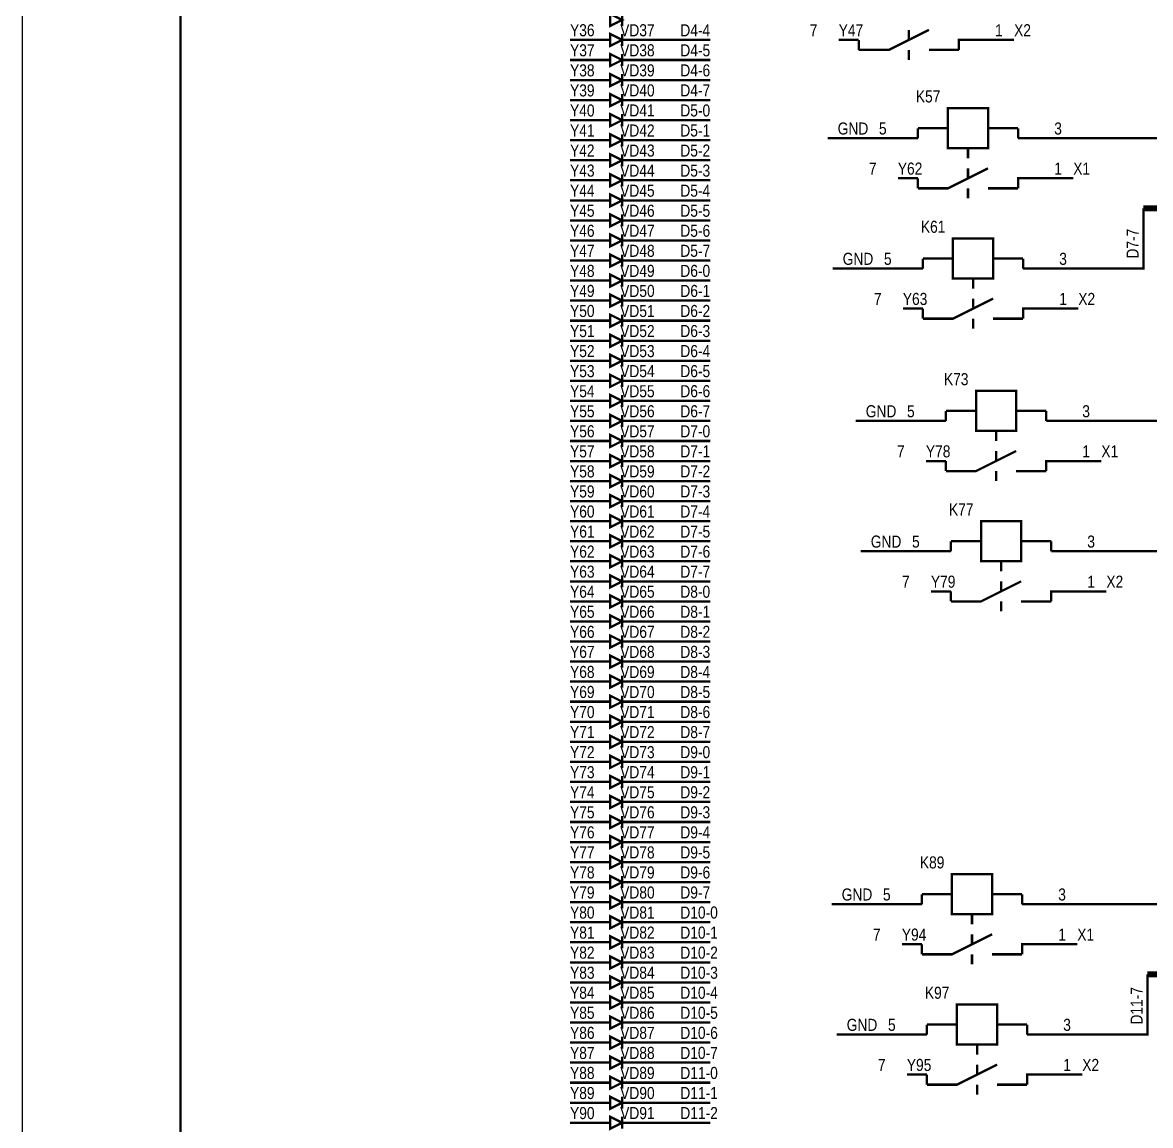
# Model space of a CAD drawing. Header units: millimetres. Extents: x 7140 to 8879, y -16257 to -5062.
# Drawn here: x 7139.6 to 7282.5, y -15268.3 to -15128.6 of the extents above; entities that cross this region are included whole.
import ezdxf

# ---------------------------------------------------------------- set-up
doc = ezdxf.new("R2010")
doc.units = ezdxf.units.MM
doc.styles.get("Standard").update_dxf_attribs({"font": 'ARIALN.TTF', "height": 3.4})

msp = doc.modelspace()

# ---------------------------------------------------------------- linework, layer by layer
msp.add_line((7139.585, -15584.11079), (7139.585, -14990.11079))
at = {"lineweight": 50}
msp.add_line((7159.585, -15579.11079), (7159.585, -14995.11079), dxfattribs=at)
for points, const_width in [([(7215.55378, -15128.233), (7214.02978, -15128.995), (7214.02978, -15127.471), (7215.55378, -15128.233)], 0.29972), ([(7215.55378, -15127.471), (7215.55378, -15128.995)], 0.29972), ([(7215.55378, -15130.773), (7214.02978, -15131.535), (7214.02978, -15130.011), (7215.55378, -15130.773)], 0.29972), ([(7215.55378, -15130.011), (7215.55378, -15131.535)], 0.29972), ([(7245.52578, -15132.043), (7249.33578, -15132.043), (7254.41578, -15129.503)], 0.29972), ([(7251.87578, -15129.503), (7251.87578, -15130.773)], 0.29972), ([(7208.94978, -15130.773), (7211.48978, -15130.773)], 0.29972), ([(7214.02978, -15130.773), (7211.48978, -15130.773)], 0.29972), ([(7215.55378, -15130.773), (7218.09378, -15130.773)], 0.29972), ([(7218.09378, -15130.773), (7226.72978, -15130.773)], 0.29972), ([(7245.52578, -15130.773), (7242.98578, -15130.773)], 0.29972), ([(7245.52578, -15130.773), (7245.52578, -15132.043)], 0.29972), ([(7258.22578, -15132.043), (7258.22578, -15130.773), (7263.30578, -15130.773)], 0.29972), ([(7260.76578, -15130.773), (7263.30578, -15130.773)], 0.29972), ([(7263.30578, -15130.773), (7265.21078, -15130.773)], 0.29972), ([(7215.55378, -15133.313), (7214.02978, -15134.075), (7214.02978, -15132.551), (7215.55378, -15133.313)], 0.29972), ([(7215.55378, -15132.551), (7215.55378, -15134.075)], 0.29972), ([(7251.87578, -15133.313), (7251.87578, -15132.043)], 0.29972), ([(7254.41578, -15132.043), (7258.22578, -15132.043)], 0.29972), ([(7208.94978, -15133.313), (7211.48978, -15133.313)], 0.29972), ([(7214.02978, -15133.313), (7211.48978, -15133.313)], 0.29972), ([(7215.55378, -15133.313), (7218.09378, -15133.313)], 0.29972), ([(7218.09378, -15133.313), (7226.72978, -15133.313)], 0.29972), ([(7208.94978, -15135.853), (7211.48978, -15135.853)], 0.29972), ([(7214.02978, -15135.853), (7211.48978, -15135.853)], 0.29972), ([(7215.55378, -15135.853), (7214.02978, -15136.615), (7214.02978, -15135.091), (7215.55378, -15135.853)], 0.29972), ([(7215.55378, -15135.091), (7215.55378, -15136.615)], 0.29972), ([(7215.55378, -15135.853), (7218.09378, -15135.853)], 0.29972), ([(7218.09378, -15135.853), (7226.72978, -15135.853)], 0.29972), ([(7208.94978, -15138.393), (7211.48978, -15138.393)], 0.29972), ([(7214.02978, -15138.393), (7211.48978, -15138.393)], 0.29972), ([(7215.55378, -15138.393), (7214.02978, -15139.155), (7214.02978, -15137.631), (7215.55378, -15138.393)], 0.29972), ([(7215.55378, -15137.631), (7215.55378, -15139.155)], 0.29972), ([(7215.55378, -15138.393), (7218.09378, -15138.393)], 0.29972), ([(7218.09378, -15138.393), (7226.72978, -15138.393)], 0.29972), ([(7215.55378, -15140.933), (7214.02978, -15141.695), (7214.02978, -15140.171), (7215.55378, -15140.933)], 0.29972), ([(7256.82878, -15139.409), (7256.82878, -15144.489), (7261.90878, -15144.489), (7261.90878, -15139.409), (7256.82878, -15139.409)], 0.29972), ([(7211.48978, -15140.933), (7208.94978, -15140.933)], 0.29972), ([(7214.02978, -15140.933), (7211.48978, -15140.933)], 0.29972), ([(7215.55378, -15140.171), (7215.55378, -15141.695)], 0.29972), ([(7215.55378, -15140.933), (7218.09378, -15140.933)], 0.29972), ([(7218.09378, -15140.933), (7226.72978, -15140.933)], 0.29972), ([(7215.55378, -15143.473), (7214.02978, -15144.235), (7214.02978, -15142.711), (7215.55378, -15143.473)], 0.29972), ([(7215.55378, -15142.711), (7215.55378, -15144.235)], 0.29972), ([(7256.82878, -15141.949), (7253.01878, -15141.949)], 0.29972), ([(7253.01878, -15141.949), (7253.01878, -15143.219)], 0.29972), ([(7261.90878, -15141.949), (7265.71878, -15141.949)], 0.29972), ([(7265.71878, -15141.949), (7265.71878, -15143.219)], 0.29972), ([(7265.71878, -15141.949), (7265.71878, -15143.219)], 0.29972), ([(7208.94978, -15143.473), (7211.48978, -15143.473)], 0.29972), ([(7214.02978, -15143.473), (7211.48978, -15143.473)], 0.29972), ([(7215.55378, -15143.473), (7218.09378, -15143.473)], 0.29972), ([(7218.09378, -15143.473), (7226.72978, -15143.473)], 0.29972), ([(7241.58878, -15143.219), (7247.93878, -15143.219)], 0.29972), ([(7253.01878, -15143.219), (7247.93878, -15143.219)], 0.29972), ([(7265.71878, -15143.219), (7270.79878, -15143.219)], 0.29972), ([(7268.25878, -15143.219), (7270.79878, -15143.219)], 0.29972), ([(7270.79878, -15143.219), (7286.03878, -15143.219), (7286.03878, -15152.109)], 0.29972), ([(7215.55378, -15146.013), (7214.02978, -15146.775), (7214.02978, -15145.251), (7215.55378, -15146.013)], 0.29972), ([(7215.55378, -15145.251), (7215.55378, -15146.775)], 0.29972), ([(7259.36878, -15144.489), (7259.36878, -15145.759)], 0.29972), ([(7208.94978, -15146.013), (7211.48978, -15146.013)], 0.29972), ([(7214.02978, -15146.013), (7211.48978, -15146.013)], 0.29972), ([(7215.55378, -15146.013), (7218.09378, -15146.013)], 0.29972), ([(7218.09378, -15146.013), (7226.72978, -15146.013)], 0.29972), ([(7253.01878, -15149.569), (7256.82878, -15149.569), (7261.90878, -15147.029)], 0.29972), ([(7259.36878, -15147.029), (7259.36878, -15148.299)], 0.29972), ([(7208.94978, -15148.553), (7211.48978, -15148.553)], 0.29972), ([(7214.02978, -15148.553), (7211.48978, -15148.553)], 0.29972), ([(7215.55378, -15148.553), (7214.02978, -15149.315), (7214.02978, -15147.791), (7215.55378, -15148.553)], 0.29972), ([(7215.55378, -15147.791), (7215.55378, -15149.315)], 0.29972), ([(7215.55378, -15148.553), (7218.09378, -15148.553)], 0.29972), ([(7218.09378, -15148.553), (7226.72978, -15148.553)], 0.29972), ([(7253.01878, -15148.299), (7250.47878, -15148.299)], 0.29972), ([(7253.01878, -15148.299), (7253.01878, -15149.569)], 0.29972), ([(7265.71878, -15149.569), (7265.71878, -15148.299), (7270.79878, -15148.299)], 0.29972), ([(7268.25878, -15148.299), (7270.79878, -15148.299)], 0.29972), ([(7270.79878, -15148.299), (7272.70378, -15148.299)], 0.29972), ([(7259.36878, -15150.839), (7259.36878, -15149.569)], 0.29972), ([(7261.90878, -15149.569), (7265.71878, -15149.569)], 0.29972), ([(7208.94978, -15151.093), (7211.48978, -15151.093)], 0.29972), ([(7214.02978, -15151.093), (7211.48978, -15151.093)], 0.29972), ([(7215.55378, -15151.093), (7214.02978, -15151.855), (7214.02978, -15150.331), (7215.55378, -15151.093)], 0.29972), ([(7215.55378, -15150.331), (7215.55378, -15151.855)], 0.29972), ([(7215.55378, -15151.093), (7218.09378, -15151.093)], 0.29972), ([(7218.09378, -15151.093), (7226.72978, -15151.093)], 0.29972), ([(7281.59378, -15152.109), (7483.26978, -15152.109), (7483.26978, -15150.585)], 0.7493), ([(7215.55378, -15153.633), (7214.02978, -15154.395), (7214.02978, -15152.871), (7215.55378, -15153.633)], 0.29972), ([(7215.55378, -15152.871), (7215.55378, -15154.395)], 0.29972), ([(7271.43378, -15159.729), (7281.59378, -15159.729), (7281.59378, -15152.109)], 0.29972), ([(7208.94978, -15153.633), (7211.48978, -15153.633)], 0.29972), ([(7214.02978, -15153.633), (7211.48978, -15153.633)], 0.29972), ([(7215.55378, -15153.633), (7218.09378, -15153.633)], 0.29972), ([(7218.09378, -15153.633), (7226.72978, -15153.633)], 0.29972), ([(7215.55378, -15156.173), (7214.02978, -15156.935), (7214.02978, -15155.411), (7215.55378, -15156.173)], 0.29972), ([(7215.55378, -15155.411), (7215.55378, -15156.935)], 0.29972), ([(7208.94978, -15156.173), (7211.48978, -15156.173)], 0.29972), ([(7214.02978, -15156.173), (7211.48978, -15156.173)], 0.29972), ([(7215.55378, -15156.173), (7218.09378, -15156.173)], 0.29972), ([(7218.09378, -15156.173), (7226.72978, -15156.173)], 0.29972), ([(7257.46378, -15155.919), (7257.46378, -15160.999), (7262.54378, -15160.999), (7262.54378, -15155.919), (7257.46378, -15155.919)], 0.29972), ([(7208.94978, -15158.713), (7211.48978, -15158.713)], 0.29972), ([(7214.02978, -15158.713), (7211.48978, -15158.713)], 0.29972), ([(7215.55378, -15158.713), (7214.02978, -15159.475), (7214.02978, -15157.951), (7215.55378, -15158.713)], 0.29972), ([(7215.55378, -15157.951), (7215.55378, -15159.475)], 0.29972), ([(7215.55378, -15158.713), (7218.09378, -15158.713)], 0.29972), ([(7218.09378, -15158.713), (7226.72978, -15158.713)], 0.29972), ([(7257.46378, -15158.459), (7253.65378, -15158.459)], 0.29972), ([(7253.65378, -15158.459), (7253.65378, -15159.729)], 0.29972), ([(7262.54378, -15158.459), (7266.35378, -15158.459)], 0.29972), ([(7266.35378, -15158.459), (7266.35378, -15159.729)], 0.29972), ([(7266.35378, -15158.459), (7266.35378, -15159.729)], 0.29972), ([(7242.22378, -15159.729), (7248.57378, -15159.729)], 0.29972), ([(7253.65378, -15159.729), (7248.57378, -15159.729)], 0.29972), ([(7266.35378, -15159.729), (7271.43378, -15159.729)], 0.29972), ([(7268.89378, -15159.729), (7271.43378, -15159.729)], 0.29972), ([(7208.94978, -15161.253), (7211.48978, -15161.253)], 0.29972), ([(7214.02978, -15161.253), (7211.48978, -15161.253)], 0.29972), ([(7215.55378, -15161.253), (7214.02978, -15162.015), (7214.02978, -15160.491), (7215.55378, -15161.253)], 0.29972), ([(7215.55378, -15160.491), (7215.55378, -15162.015)], 0.29972), ([(7215.55378, -15161.253), (7218.09378, -15161.253)], 0.29972), ([(7218.09378, -15161.253), (7226.72978, -15161.253)], 0.29972), ([(7260.00378, -15160.999), (7260.00378, -15162.269)], 0.29972), ([(7215.55378, -15163.793), (7214.02978, -15164.555), (7214.02978, -15163.031), (7215.55378, -15163.793)], 0.29972), ([(7215.55378, -15163.031), (7215.55378, -15164.555)], 0.29972), ([(7208.94978, -15163.793), (7211.48978, -15163.793)], 0.29972), ([(7214.02978, -15163.793), (7211.48978, -15163.793)], 0.29972), ([(7215.55378, -15163.793), (7218.09378, -15163.793)], 0.29972), ([(7218.09378, -15163.793), (7226.72978, -15163.793)], 0.29972), ([(7253.65378, -15166.079), (7257.46378, -15166.079), (7262.54378, -15163.539)], 0.29972), ([(7260.00378, -15163.539), (7260.00378, -15164.809)], 0.29972), ([(7215.55378, -15166.333), (7214.02978, -15167.095), (7214.02978, -15165.571), (7215.55378, -15166.333)], 0.29972), ([(7215.55378, -15165.571), (7215.55378, -15167.095)], 0.29972), ([(7253.65378, -15164.809), (7251.11378, -15164.809)], 0.29972), ([(7253.65378, -15164.809), (7253.65378, -15166.079)], 0.29972), ([(7266.35378, -15166.079), (7266.35378, -15164.809), (7271.43378, -15164.809)], 0.29972), ([(7268.89378, -15164.809), (7271.43378, -15164.809)], 0.29972), ([(7271.43378, -15164.809), (7273.33878, -15164.809)], 0.29972), ([(7211.48978, -15166.333), (7208.94978, -15166.333)], 0.29972), ([(7214.02978, -15166.333), (7211.48978, -15166.333)], 0.29972), ([(7215.55378, -15166.333), (7218.09378, -15166.333)], 0.29972), ([(7218.09378, -15166.333), (7226.72978, -15166.333)], 0.29972), ([(7260.00378, -15167.349), (7260.00378, -15166.079)], 0.29972), ([(7262.54378, -15166.079), (7266.35378, -15166.079)], 0.29972), ([(7215.55378, -15168.873), (7214.02978, -15169.635), (7214.02978, -15168.111), (7215.55378, -15168.873)], 0.29972), ([(7215.55378, -15168.111), (7215.55378, -15169.635)], 0.29972), ([(7208.94978, -15168.873), (7211.48978, -15168.873)], 0.29972), ([(7214.02978, -15168.873), (7211.48978, -15168.873)], 0.29972), ([(7215.55378, -15168.873), (7218.09378, -15168.873)], 0.29972), ([(7218.09378, -15168.873), (7226.72978, -15168.873)], 0.29972), ([(7208.94978, -15171.413), (7211.48978, -15171.413)], 0.29972), ([(7214.02978, -15171.413), (7211.48978, -15171.413)], 0.29972), ([(7215.55378, -15171.413), (7214.02978, -15172.175), (7214.02978, -15170.651), (7215.55378, -15171.413)], 0.29972), ([(7215.55378, -15170.651), (7215.55378, -15172.175)], 0.29972), ([(7215.55378, -15171.413), (7218.09378, -15171.413)], 0.29972), ([(7218.09378, -15171.413), (7226.72978, -15171.413)], 0.29972), ([(7208.94978, -15173.953), (7211.48978, -15173.953)], 0.29972), ([(7214.02978, -15173.953), (7211.48978, -15173.953)], 0.29972), ([(7215.55378, -15173.953), (7214.02978, -15174.715), (7214.02978, -15173.191), (7215.55378, -15173.953)], 0.29972), ([(7215.55378, -15173.191), (7215.55378, -15174.715)], 0.29972), ([(7215.55378, -15173.953), (7218.09378, -15173.953)], 0.29972), ([(7218.09378, -15173.953), (7226.72978, -15173.953)], 0.29972), ([(7215.55378, -15176.493), (7214.02978, -15177.255), (7214.02978, -15175.731), (7215.55378, -15176.493)], 0.29972), ([(7215.55378, -15175.731), (7215.55378, -15177.255)], 0.29972), ([(7260.38478, -15175.223), (7260.38478, -15180.303), (7265.46478, -15180.303), (7265.46478, -15175.223), (7260.38478, -15175.223)], 0.29972), ([(7208.94978, -15176.493), (7211.48978, -15176.493)], 0.29972), ([(7214.02978, -15176.493), (7211.48978, -15176.493)], 0.29972), ([(7215.55378, -15176.493), (7218.09378, -15176.493)], 0.29972), ([(7218.09378, -15176.493), (7226.72978, -15176.493)], 0.29972), ([(7215.55378, -15179.033), (7214.02978, -15179.795), (7214.02978, -15178.271), (7215.55378, -15179.033)], 0.29972), ([(7215.55378, -15178.271), (7215.55378, -15179.795)], 0.29972), ([(7260.38478, -15177.763), (7256.57478, -15177.763)], 0.29972), ([(7256.57478, -15177.763), (7256.57478, -15179.033)], 0.29972), ([(7265.46478, -15177.763), (7269.27478, -15177.763)], 0.29972), ([(7269.27478, -15177.763), (7269.27478, -15179.033)], 0.29972), ([(7269.27478, -15177.763), (7269.27478, -15179.033)], 0.29972), ([(7208.94978, -15179.033), (7211.48978, -15179.033)], 0.29972), ([(7214.02978, -15179.033), (7211.48978, -15179.033)], 0.29972), ([(7215.55378, -15179.033), (7218.09378, -15179.033)], 0.29972), ([(7218.09378, -15179.033), (7226.72978, -15179.033)], 0.29972), ([(7245.14478, -15179.033), (7251.49478, -15179.033)], 0.29972), ([(7256.57478, -15179.033), (7251.49478, -15179.033)], 0.29972), ([(7269.27478, -15179.033), (7274.35478, -15179.033)], 0.29972), ([(7271.81478, -15179.033), (7274.35478, -15179.033)], 0.29972), ([(7274.35478, -15179.033), (7289.59478, -15179.033), (7289.59478, -15187.923)], 0.29972), ([(7208.94978, -15181.573), (7211.48978, -15181.573)], 0.29972), ([(7214.02978, -15181.573), (7211.48978, -15181.573)], 0.29972), ([(7215.55378, -15181.573), (7214.02978, -15182.335), (7214.02978, -15180.811), (7215.55378, -15181.573)], 0.29972), ([(7215.55378, -15180.811), (7215.55378, -15182.335)], 0.29972), ([(7215.55378, -15181.573), (7218.09378, -15181.573)], 0.29972), ([(7218.09378, -15181.573), (7226.72978, -15181.573)], 0.29972), ([(7262.92478, -15180.303), (7262.92478, -15181.573)], 0.29972), ([(7256.57478, -15185.383), (7260.38478, -15185.383), (7265.46478, -15182.843)], 0.29972), ([(7262.92478, -15182.843), (7262.92478, -15184.113)], 0.29972), ([(7208.94978, -15184.113), (7211.48978, -15184.113)], 0.29972), ([(7214.02978, -15184.113), (7211.48978, -15184.113)], 0.29972), ([(7215.55378, -15184.113), (7214.02978, -15184.875), (7214.02978, -15183.351), (7215.55378, -15184.113)], 0.29972), ([(7215.55378, -15183.351), (7215.55378, -15184.875)], 0.29972), ([(7215.55378, -15184.113), (7218.09378, -15184.113)], 0.29972), ([(7218.09378, -15184.113), (7226.72978, -15184.113)], 0.29972), ([(7256.57478, -15184.113), (7254.03478, -15184.113)], 0.29972), ([(7256.57478, -15184.113), (7256.57478, -15185.383)], 0.29972), ([(7269.27478, -15185.383), (7269.27478, -15184.113), (7274.35478, -15184.113)], 0.29972), ([(7271.81478, -15184.113), (7274.35478, -15184.113)], 0.29972), ([(7274.35478, -15184.113), (7276.25978, -15184.113)], 0.29972), ([(7215.55378, -15186.653), (7214.02978, -15187.415), (7214.02978, -15185.891), (7215.55378, -15186.653)], 0.29972), ([(7215.55378, -15185.891), (7215.55378, -15187.415)], 0.29972), ([(7262.92478, -15186.653), (7262.92478, -15185.383)], 0.29972), ([(7265.46478, -15185.383), (7269.27478, -15185.383)], 0.29972), ([(7208.94978, -15186.653), (7211.48978, -15186.653)], 0.29972), ([(7214.02978, -15186.653), (7211.48978, -15186.653)], 0.29972), ([(7215.55378, -15186.653), (7218.09378, -15186.653)], 0.29972), ([(7218.09378, -15186.653), (7226.72978, -15186.653)], 0.29972), ([(7215.55378, -15189.193), (7214.02978, -15189.955), (7214.02978, -15188.431), (7215.55378, -15189.193)], 0.29972), ([(7215.55378, -15188.431), (7215.55378, -15189.955)], 0.29972), ([(7274.98978, -15195.543), (7285.14978, -15195.543), (7285.14978, -15187.923)], 0.29972), ([(7208.94978, -15189.193), (7211.48978, -15189.193)], 0.29972), ([(7214.02978, -15189.193), (7211.48978, -15189.193)], 0.29972), ([(7215.55378, -15189.193), (7218.09378, -15189.193)], 0.29972), ([(7218.09378, -15189.193), (7226.72978, -15189.193)], 0.29972), ([(7215.55378, -15191.733), (7214.02978, -15192.495), (7214.02978, -15190.971), (7215.55378, -15191.733)], 0.29972), ([(7215.55378, -15190.971), (7215.55378, -15192.495)], 0.29972), ([(7211.48978, -15191.733), (7208.94978, -15191.733)], 0.29972), ([(7214.02978, -15191.733), (7211.48978, -15191.733)], 0.29972), ([(7215.55378, -15191.733), (7218.09378, -15191.733)], 0.29972), ([(7218.09378, -15191.733), (7226.72978, -15191.733)], 0.29972), ([(7261.01978, -15191.733), (7261.01978, -15196.813), (7266.09978, -15196.813), (7266.09978, -15191.733), (7261.01978, -15191.733)], 0.29972), ([(7208.94978, -15194.273), (7211.48978, -15194.273)], 0.29972), ([(7214.02978, -15194.273), (7211.48978, -15194.273)], 0.29972), ([(7215.55378, -15194.273), (7214.02978, -15195.035), (7214.02978, -15193.511), (7215.55378, -15194.273)], 0.29972), ([(7215.55378, -15193.511), (7215.55378, -15195.035)], 0.29972), ([(7215.55378, -15194.273), (7218.09378, -15194.273)], 0.29972), ([(7218.09378, -15194.273), (7226.72978, -15194.273)], 0.29972), ([(7261.01978, -15194.273), (7257.20978, -15194.273)], 0.29972), ([(7257.20978, -15194.273), (7257.20978, -15195.543)], 0.29972), ([(7266.09978, -15194.273), (7269.90978, -15194.273)], 0.29972), ([(7269.90978, -15194.273), (7269.90978, -15195.543)], 0.29972), ([(7269.90978, -15194.273), (7269.90978, -15195.543)], 0.29972), ([(7245.77978, -15195.543), (7252.12978, -15195.543)], 0.29972), ([(7257.20978, -15195.543), (7252.12978, -15195.543)], 0.29972), ([(7269.90978, -15195.543), (7274.98978, -15195.543)], 0.29972), ([(7272.44978, -15195.543), (7274.98978, -15195.543)], 0.29972), ([(7208.94978, -15196.813), (7211.48978, -15196.813)], 0.29972), ([(7214.02978, -15196.813), (7211.48978, -15196.813)], 0.29972), ([(7215.55378, -15196.813), (7214.02978, -15197.575), (7214.02978, -15196.051), (7215.55378, -15196.813)], 0.29972), ([(7215.55378, -15196.051), (7215.55378, -15197.575)], 0.29972), ([(7215.55378, -15196.813), (7218.09378, -15196.813)], 0.29972), ([(7218.09378, -15196.813), (7226.72978, -15196.813)], 0.29972), ([(7263.55978, -15196.813), (7263.55978, -15198.083)], 0.29972), ([(7215.55378, -15199.353), (7214.02978, -15200.115), (7214.02978, -15198.591), (7215.55378, -15199.353)], 0.29972), ([(7215.55378, -15198.591), (7215.55378, -15200.115)], 0.29972), ([(7208.94978, -15199.353), (7211.48978, -15199.353)], 0.29972), ([(7214.02978, -15199.353), (7211.48978, -15199.353)], 0.29972), ([(7215.55378, -15199.353), (7218.09378, -15199.353)], 0.29972), ([(7218.09378, -15199.353), (7226.72978, -15199.353)], 0.29972), ([(7257.20978, -15201.893), (7261.01978, -15201.893), (7266.09978, -15199.353)], 0.29972), ([(7263.55978, -15199.353), (7263.55978, -15200.623)], 0.29972), ([(7215.55378, -15201.893), (7214.02978, -15202.655), (7214.02978, -15201.131), (7215.55378, -15201.893)], 0.29972), ([(7215.55378, -15201.131), (7215.55378, -15202.655)], 0.29972), ([(7257.20978, -15200.623), (7254.66978, -15200.623)], 0.29972), ([(7257.20978, -15200.623), (7257.20978, -15201.893)], 0.29972), ([(7269.90978, -15201.893), (7269.90978, -15200.623), (7274.98978, -15200.623)], 0.29972), ([(7272.44978, -15200.623), (7274.98978, -15200.623)], 0.29972), ([(7274.98978, -15200.623), (7276.89478, -15200.623)], 0.29972), ([(7208.94978, -15201.893), (7211.48978, -15201.893)], 0.29972), ([(7214.02978, -15201.893), (7211.48978, -15201.893)], 0.29972), ([(7215.55378, -15201.893), (7218.09378, -15201.893)], 0.29972), ([(7218.09378, -15201.893), (7226.72978, -15201.893)], 0.29972), ([(7263.55978, -15203.163), (7263.55978, -15201.893)], 0.29972), ([(7266.09978, -15201.893), (7269.90978, -15201.893)], 0.29972), ([(7208.94978, -15204.433), (7211.48978, -15204.433)], 0.29972), ([(7214.02978, -15204.433), (7211.48978, -15204.433)], 0.29972), ([(7215.55378, -15204.433), (7214.02978, -15205.195), (7214.02978, -15203.671), (7215.55378, -15204.433)], 0.29972), ([(7215.55378, -15203.671), (7215.55378, -15205.195)], 0.29972), ([(7215.55378, -15204.433), (7218.09378, -15204.433)], 0.29972), ([(7218.09378, -15204.433), (7226.72978, -15204.433)], 0.29972), ([(7208.94978, -15206.973), (7211.48978, -15206.973)], 0.29972), ([(7214.02978, -15206.973), (7211.48978, -15206.973)], 0.29972), ([(7215.55378, -15206.973), (7214.02978, -15207.735), (7214.02978, -15206.211), (7215.55378, -15206.973)], 0.29972), ([(7215.55378, -15206.211), (7215.55378, -15207.735)], 0.29972), ([(7215.55378, -15206.973), (7218.09378, -15206.973)], 0.29972), ([(7218.09378, -15206.973), (7226.72978, -15206.973)], 0.29972), ([(7215.55378, -15209.513), (7214.02978, -15210.275), (7214.02978, -15208.751), (7215.55378, -15209.513)], 0.29972), ([(7215.55378, -15208.751), (7215.55378, -15210.275)], 0.29972), ([(7208.94978, -15209.513), (7211.48978, -15209.513)], 0.29972), ([(7214.02978, -15209.513), (7211.48978, -15209.513)], 0.29972), ([(7215.55378, -15209.513), (7218.09378, -15209.513)], 0.29972), ([(7218.09378, -15209.513), (7226.72978, -15209.513)], 0.29972), ([(7215.55378, -15212.053), (7214.02978, -15212.815), (7214.02978, -15211.291), (7215.55378, -15212.053)], 0.29972), ([(7215.55378, -15211.291), (7215.55378, -15212.815)], 0.29972), ([(7208.94978, -15212.053), (7211.48978, -15212.053)], 0.29972), ([(7214.02978, -15212.053), (7211.48978, -15212.053)], 0.29972), ([(7215.55378, -15212.053), (7218.09378, -15212.053)], 0.29972), ([(7218.09378, -15212.053), (7226.72978, -15212.053)], 0.29972), ([(7215.55378, -15214.593), (7214.02978, -15215.355), (7214.02978, -15213.831), (7215.55378, -15214.593)], 0.29972), ([(7215.55378, -15213.831), (7215.55378, -15215.355)], 0.29972), ([(7208.94978, -15214.593), (7211.48978, -15214.593)], 0.29972), ([(7214.02978, -15214.593), (7211.48978, -15214.593)], 0.29972), ([(7215.55378, -15214.593), (7218.09378, -15214.593)], 0.29972), ([(7218.09378, -15214.593), (7226.72978, -15214.593)], 0.29972), ([(7211.48978, -15217.133), (7208.94978, -15217.133)], 0.29972), ([(7214.02978, -15217.133), (7211.48978, -15217.133)], 0.29972), ([(7215.55378, -15217.133), (7214.02978, -15217.895), (7214.02978, -15216.371), (7215.55378, -15217.133)], 0.29972), ([(7215.55378, -15216.371), (7215.55378, -15217.895)], 0.29972), ([(7215.55378, -15217.133), (7218.09378, -15217.133)], 0.29972), ([(7218.09378, -15217.133), (7226.72978, -15217.133)], 0.29972), ([(7208.94978, -15219.673), (7211.48978, -15219.673)], 0.29972), ([(7214.02978, -15219.673), (7211.48978, -15219.673)], 0.29972), ([(7215.55378, -15219.673), (7214.02978, -15220.435), (7214.02978, -15218.911), (7215.55378, -15219.673)], 0.29972), ([(7215.55378, -15218.911), (7215.55378, -15220.435)], 0.29972), ([(7215.55378, -15219.673), (7218.09378, -15219.673)], 0.29972), ([(7218.09378, -15219.673), (7226.72978, -15219.673)], 0.29972), ([(7215.55378, -15222.213), (7214.02978, -15222.975), (7214.02978, -15221.451), (7215.55378, -15222.213)], 0.29972), ([(7215.55378, -15221.451), (7215.55378, -15222.975)], 0.29972), ([(7208.94978, -15222.213), (7211.48978, -15222.213)], 0.29972), ([(7214.02978, -15222.213), (7211.48978, -15222.213)], 0.29972), ([(7215.55378, -15222.213), (7218.09378, -15222.213)], 0.29972), ([(7218.09378, -15222.213), (7226.72978, -15222.213)], 0.29972), ([(7215.55378, -15224.753), (7214.02978, -15225.515), (7214.02978, -15223.991), (7215.55378, -15224.753)], 0.29972), ([(7215.55378, -15223.991), (7215.55378, -15225.515)], 0.29972), ([(7208.94978, -15224.753), (7211.48978, -15224.753)], 0.29972), ([(7214.02978, -15224.753), (7211.48978, -15224.753)], 0.29972), ([(7215.55378, -15224.753), (7218.09378, -15224.753)], 0.29972), ([(7218.09378, -15224.753), (7226.72978, -15224.753)], 0.29972), ([(7208.94978, -15227.293), (7211.48978, -15227.293)], 0.29972), ([(7214.02978, -15227.293), (7211.48978, -15227.293)], 0.29972), ([(7215.55378, -15227.293), (7214.02978, -15228.055), (7214.02978, -15226.531), (7215.55378, -15227.293)], 0.29972), ([(7215.55378, -15226.531), (7215.55378, -15228.055)], 0.29972), ([(7215.55378, -15227.293), (7218.09378, -15227.293)], 0.29972), ([(7218.09378, -15227.293), (7226.72978, -15227.293)], 0.29972), ([(7208.94978, -15229.833), (7211.48978, -15229.833)], 0.29972), ([(7214.02978, -15229.833), (7211.48978, -15229.833)], 0.29972), ([(7215.55378, -15229.833), (7214.02978, -15230.595), (7214.02978, -15229.071), (7215.55378, -15229.833)], 0.29972), ([(7215.55378, -15229.071), (7215.55378, -15230.595)], 0.29972), ([(7215.55378, -15229.833), (7218.09378, -15229.833)], 0.29972), ([(7218.09378, -15229.833), (7226.72978, -15229.833)], 0.29972), ([(7215.55378, -15232.373), (7214.02978, -15233.135), (7214.02978, -15231.611), (7215.55378, -15232.373)], 0.29972), ([(7215.55378, -15231.611), (7215.55378, -15233.135)], 0.29972), ([(7208.94978, -15232.373), (7211.48978, -15232.373)], 0.29972), ([(7214.02978, -15232.373), (7211.48978, -15232.373)], 0.29972), ([(7215.55378, -15232.373), (7218.09378, -15232.373)], 0.29972), ([(7218.09378, -15232.373), (7226.72978, -15232.373)], 0.29972), ([(7215.55378, -15234.913), (7214.02978, -15235.675), (7214.02978, -15234.151), (7215.55378, -15234.913)], 0.29972), ([(7215.55378, -15234.151), (7215.55378, -15235.675)], 0.29972), ([(7208.94978, -15234.913), (7211.48978, -15234.913)], 0.29972), ([(7214.02978, -15234.913), (7211.48978, -15234.913)], 0.29972), ([(7215.55378, -15234.913), (7218.09378, -15234.913)], 0.29972), ([(7218.09378, -15234.913), (7226.72978, -15234.913)], 0.29972), ([(7215.55378, -15237.453), (7214.02978, -15238.215), (7214.02978, -15236.691), (7215.55378, -15237.453)], 0.29972), ([(7215.55378, -15236.691), (7215.55378, -15238.215)], 0.29972), ([(7257.33678, -15236.437), (7257.33678, -15241.517), (7262.41678, -15241.517), (7262.41678, -15236.437), (7257.33678, -15236.437)], 0.29972), ([(7208.94978, -15237.453), (7211.48978, -15237.453)], 0.29972), ([(7214.02978, -15237.453), (7211.48978, -15237.453)], 0.29972), ([(7215.55378, -15237.453), (7218.09378, -15237.453)], 0.29972), ([(7218.09378, -15237.453), (7226.72978, -15237.453)], 0.29972), ([(7208.94978, -15239.993), (7211.48978, -15239.993)], 0.29972), ([(7214.02978, -15239.993), (7211.48978, -15239.993)], 0.29972), ([(7215.55378, -15239.993), (7214.02978, -15240.755), (7214.02978, -15239.231), (7215.55378, -15239.993)], 0.29972), ([(7215.55378, -15239.231), (7215.55378, -15240.755)], 0.29972), ([(7215.55378, -15239.993), (7218.09378, -15239.993)], 0.29972), ([(7218.09378, -15239.993), (7226.72978, -15239.993)], 0.29972), ([(7257.33678, -15238.977), (7253.52678, -15238.977)], 0.29972), ([(7253.52678, -15238.977), (7253.52678, -15240.247)], 0.29972), ([(7262.41678, -15238.977), (7266.22678, -15238.977)], 0.29972), ([(7266.22678, -15238.977), (7266.22678, -15240.247)], 0.29972), ([(7266.22678, -15238.977), (7266.22678, -15240.247)], 0.29972), ([(7242.09678, -15240.247), (7248.44678, -15240.247)], 0.29972), ([(7253.52678, -15240.247), (7248.44678, -15240.247)], 0.29972), ([(7259.87678, -15241.517), (7259.87678, -15242.787)], 0.29972), ([(7266.22678, -15240.247), (7271.30678, -15240.247)], 0.29972), ([(7268.76678, -15240.247), (7271.30678, -15240.247)], 0.29972), ([(7271.30678, -15240.247), (7286.54678, -15240.247), (7286.54678, -15249.137)], 0.29972), ([(7211.48978, -15242.533), (7208.94978, -15242.533)], 0.29972), ([(7214.02978, -15242.533), (7211.48978, -15242.533)], 0.29972), ([(7215.55378, -15242.533), (7214.02978, -15243.295), (7214.02978, -15241.771), (7215.55378, -15242.533)], 0.29972), ([(7215.55378, -15241.771), (7215.55378, -15243.295)], 0.29972), ([(7215.55378, -15242.533), (7218.09378, -15242.533)], 0.29972), ([(7218.09378, -15242.533), (7226.72978, -15242.533)], 0.29972), ([(7215.55378, -15245.073), (7214.02978, -15245.835), (7214.02978, -15244.311), (7215.55378, -15245.073)], 0.29972), ([(7215.55378, -15244.311), (7215.55378, -15245.835)], 0.29972), ([(7253.52678, -15246.597), (7257.33678, -15246.597), (7262.41678, -15244.057)], 0.29972), ([(7259.87678, -15244.057), (7259.87678, -15245.327)], 0.29972), ([(7282.10178, -15249.137), (7470.06178, -15249.137), (7470.06178, -15243.549), (7676.81778, -15243.549)], 0.7493), ([(7211.48978, -15245.073), (7208.94978, -15245.073)], 0.29972), ([(7214.02978, -15245.073), (7211.48978, -15245.073)], 0.29972), ([(7215.55378, -15245.073), (7218.09378, -15245.073)], 0.29972), ([(7218.09378, -15245.073), (7226.72978, -15245.073)], 0.29972), ([(7253.52678, -15245.327), (7250.98678, -15245.327)], 0.29972), ([(7253.52678, -15245.327), (7253.52678, -15246.597)], 0.29972), ([(7266.22678, -15246.597), (7266.22678, -15245.327), (7271.30678, -15245.327)], 0.29972), ([(7268.76678, -15245.327), (7271.30678, -15245.327)], 0.29972), ([(7271.30678, -15245.327), (7273.21178, -15245.327)], 0.29972), ([(7215.55378, -15247.613), (7214.02978, -15248.375), (7214.02978, -15246.851), (7215.55378, -15247.613)], 0.29972), ([(7215.55378, -15246.851), (7215.55378, -15248.375)], 0.29972), ([(7259.87678, -15247.867), (7259.87678, -15246.597)], 0.29972), ([(7262.41678, -15246.597), (7266.22678, -15246.597)], 0.29972), ([(7208.94978, -15247.613), (7211.48978, -15247.613)], 0.29972), ([(7214.02978, -15247.613), (7211.48978, -15247.613)], 0.29972), ([(7215.55378, -15247.613), (7218.09378, -15247.613)], 0.29972), ([(7218.09378, -15247.613), (7226.72978, -15247.613)], 0.29972), ([(7208.94978, -15250.153), (7211.48978, -15250.153)], 0.29972), ([(7214.02978, -15250.153), (7211.48978, -15250.153)], 0.29972), ([(7215.55378, -15250.153), (7214.02978, -15250.915), (7214.02978, -15249.391), (7215.55378, -15250.153)], 0.29972), ([(7215.55378, -15249.391), (7215.55378, -15250.915)], 0.29972), ([(7215.55378, -15250.153), (7218.09378, -15250.153)], 0.29972), ([(7218.09378, -15250.153), (7226.72978, -15250.153)], 0.29972), ([(7271.94178, -15256.757), (7282.10178, -15256.757), (7282.10178, -15249.137)], 0.29972), ([(7208.94978, -15252.693), (7211.48978, -15252.693)], 0.29972), ([(7214.02978, -15252.693), (7211.48978, -15252.693)], 0.29972), ([(7215.55378, -15252.693), (7214.02978, -15253.455), (7214.02978, -15251.931), (7215.55378, -15252.693)], 0.29972), ([(7215.55378, -15251.931), (7215.55378, -15253.455)], 0.29972), ([(7215.55378, -15252.693), (7218.09378, -15252.693)], 0.29972), ([(7218.09378, -15252.693), (7226.72978, -15252.693)], 0.29972), ([(7257.97178, -15252.947), (7257.97178, -15258.027), (7263.05178, -15258.027), (7263.05178, -15252.947), (7257.97178, -15252.947)], 0.29972), ([(7215.55378, -15255.233), (7214.02978, -15255.995), (7214.02978, -15254.471), (7215.55378, -15255.233)], 0.29972), ([(7215.55378, -15254.471), (7215.55378, -15255.995)], 0.29972), ([(7208.94978, -15255.233), (7211.48978, -15255.233)], 0.29972), ([(7214.02978, -15255.233), (7211.48978, -15255.233)], 0.29972), ([(7215.55378, -15255.233), (7218.09378, -15255.233)], 0.29972), ([(7218.09378, -15255.233), (7226.72978, -15255.233)], 0.29972), ([(7257.97178, -15255.487), (7254.16178, -15255.487)], 0.29972), ([(7254.16178, -15255.487), (7254.16178, -15256.757)], 0.29972), ([(7263.05178, -15255.487), (7266.86178, -15255.487)], 0.29972), ([(7266.86178, -15255.487), (7266.86178, -15256.757)], 0.29972), ([(7266.86178, -15255.487), (7266.86178, -15256.757)], 0.29972), ([(7215.55378, -15257.773), (7214.02978, -15258.535), (7214.02978, -15257.011), (7215.55378, -15257.773)], 0.29972), ([(7215.55378, -15257.011), (7215.55378, -15258.535)], 0.29972), ([(7242.73178, -15256.757), (7249.08178, -15256.757)], 0.29972), ([(7254.16178, -15256.757), (7249.08178, -15256.757)], 0.29972), ([(7266.86178, -15256.757), (7271.94178, -15256.757)], 0.29972), ([(7269.40178, -15256.757), (7271.94178, -15256.757)], 0.29972), ([(7208.94978, -15257.773), (7211.48978, -15257.773)], 0.29972), ([(7214.02978, -15257.773), (7211.48978, -15257.773)], 0.29972), ([(7215.55378, -15257.773), (7218.09378, -15257.773)], 0.29972), ([(7218.09378, -15257.773), (7226.72978, -15257.773)], 0.29972), ([(7260.51178, -15258.027), (7260.51178, -15259.297)], 0.29972), ([(7215.55378, -15260.313), (7214.02978, -15261.075), (7214.02978, -15259.551), (7215.55378, -15260.313)], 0.29972), ([(7215.55378, -15259.551), (7215.55378, -15261.075)], 0.29972), ([(7208.94978, -15260.313), (7211.48978, -15260.313)], 0.29972), ([(7214.02978, -15260.313), (7211.48978, -15260.313)], 0.29972), ([(7215.55378, -15260.313), (7218.09378, -15260.313)], 0.29972), ([(7218.09378, -15260.313), (7226.72978, -15260.313)], 0.29972), ([(7254.16178, -15263.107), (7257.97178, -15263.107), (7263.05178, -15260.567)], 0.29972), ([(7260.51178, -15260.567), (7260.51178, -15261.837)], 0.29972), ([(7208.94978, -15262.853), (7211.48978, -15262.853)], 0.29972), ([(7214.02978, -15262.853), (7211.48978, -15262.853)], 0.29972), ([(7215.55378, -15262.853), (7214.02978, -15263.615), (7214.02978, -15262.091), (7215.55378, -15262.853)], 0.29972), ([(7215.55378, -15262.091), (7215.55378, -15263.615)], 0.29972), ([(7215.55378, -15262.853), (7218.09378, -15262.853)], 0.29972), ([(7218.09378, -15262.853), (7226.72978, -15262.853)], 0.29972), ([(7254.16178, -15261.837), (7251.62178, -15261.837)], 0.29972), ([(7254.16178, -15261.837), (7254.16178, -15263.107)], 0.29972), ([(7266.86178, -15263.107), (7266.86178, -15261.837), (7271.94178, -15261.837)], 0.29972), ([(7269.40178, -15261.837), (7271.94178, -15261.837)], 0.29972), ([(7271.94178, -15261.837), (7273.84678, -15261.837)], 0.29972), ([(7260.51178, -15264.377), (7260.51178, -15263.107)], 0.29972), ([(7263.05178, -15263.107), (7266.86178, -15263.107)], 0.29972), ([(7208.94978, -15265.393), (7211.48978, -15265.393)], 0.29972), ([(7214.02978, -15265.393), (7211.48978, -15265.393)], 0.29972), ([(7215.55378, -15265.393), (7214.02978, -15266.155), (7214.02978, -15264.631), (7215.55378, -15265.393)], 0.29972), ([(7215.55378, -15264.631), (7215.55378, -15266.155)], 0.29972), ([(7215.55378, -15265.393), (7218.09378, -15265.393)], 0.29972), ([(7218.09378, -15265.393), (7226.72978, -15265.393)], 0.29972), ([(7215.55378, -15267.933), (7214.02978, -15268.695), (7214.02978, -15267.171), (7215.55378, -15267.933)], 0.29972), ([(7215.55378, -15267.171), (7215.55378, -15268.695)], 0.29972), ([(7208.94978, -15267.933), (7211.48978, -15267.933)], 0.29972), ([(7214.02978, -15267.933), (7211.48978, -15267.933)], 0.29972), ([(7215.55378, -15267.933), (7218.09378, -15267.933)], 0.29972), ([(7218.09378, -15267.933), (7226.72978, -15267.933)], 0.29972)]:
    msp.add_lwpolyline(points, dxfattribs=dict(const_width=const_width))

# ---------------------------------------------------------------- texts
for s, p in [('Y36', (7208.94978, -15130.30612)), ('VD37', (7215.29978, -15130.30612)), ('D4-4', (7222.91978, -15130.30612)), ('7', (7239.32342, -15130.30612)), ('Y47', (7242.98578, -15130.30612)), ('1', (7262.79778, -15130.30612)), ('X2', (7265.21078, -15130.30612)), ('Y37', (7208.94978, -15132.84612)), ('VD38', (7215.29978, -15132.84612)), ('D4-5', (7222.91978, -15132.84612)), ('Y38', (7208.94978, -15135.38612)), ('VD39', (7215.29978, -15135.38612)), ('D4-6', (7222.91978, -15135.38612)), ('Y39', (7208.94978, -15137.92612)), ('VD40', (7215.29978, -15137.92612)), ('D4-7', (7222.91978, -15137.92612)), ('K57', (7252.76478, -15138.68812)), ('Y40', (7208.94978, -15140.46612)), ('VD41', (7215.29978, -15140.46612)), ('D5-0', (7222.91978, -15140.46612)), ('GND', (7242.85878, -15142.75212)), ('5', (7248.08642, -15142.75212)), ('3', (7270.29078, -15142.75212)), ('Y41', (7208.94978, -15143.00612)), ('VD42', (7215.29978, -15143.00612)), ('D5-1', (7222.91978, -15143.00612)), ('Y42', (7208.94978, -15145.54612)), ('VD43', (7215.29978, -15145.54612)), ('D5-2', (7222.91978, -15145.54612)), ('Y43', (7208.94978, -15148.08612)), ('VD44', (7215.29978, -15148.08612)), ('D5-3', (7222.91978, -15148.08612)), ('7', (7246.81642, -15147.83212)), ('Y62', (7250.47878, -15147.83212)), ('1', (7270.29078, -15147.83212)), ('X1', (7272.70378, -15147.83212)), ('Y44', (7208.94978, -15150.62612)), ('VD45', (7215.29978, -15150.62612)), ('D5-4', (7222.91978, -15150.62612)), ('Y45', (7208.94978, -15153.16612)), ('VD46', (7215.29978, -15153.16612)), ('D5-5', (7222.91978, -15153.16612)), ('Y46', (7208.94978, -15155.70612)), ('VD47', (7215.29978, -15155.70612)), ('D5-6', (7222.91978, -15155.70612)), ('K61', (7253.39978, -15155.19812)), ('Y47', (7208.94978, -15158.24612)), ('VD48', (7215.29978, -15158.24612)), ('D5-7', (7222.91978, -15158.24612)), ('GND', (7243.49378, -15159.26212)), ('5', (7248.72142, -15159.26212)), ('3', (7270.92578, -15159.26212)), ('Y48', (7208.94978, -15160.78612)), ('VD49', (7215.29978, -15160.78612)), ('D6-0', (7222.91978, -15160.78612)), ('Y49', (7208.94978, -15163.32612)), ('VD50', (7215.29978, -15163.32612)), ('D6-1', (7222.91978, -15163.32612)), ('7', (7247.45142, -15164.34212)), ('Y63', (7251.11378, -15164.34212)), ('1', (7270.92578, -15164.34212)), ('X2', (7273.33878, -15164.34212)), ('Y50', (7208.94978, -15165.86612)), ('VD51', (7215.29978, -15165.86612)), ('D6-2', (7222.91978, -15165.86612)), ('Y51', (7208.94978, -15168.40612)), ('VD52', (7215.29978, -15168.40612)), ('D6-3', (7222.91978, -15168.40612)), ('Y52', (7208.94978, -15170.94612)), ('VD53', (7215.29978, -15170.94612)), ('D6-4', (7222.91978, -15170.94612)), ('Y53', (7208.94978, -15173.48612)), ('VD54', (7215.29978, -15173.48612)), ('D6-5', (7222.91978, -15173.48612)), ('K73', (7256.32078, -15174.50212)), ('Y54', (7208.94978, -15176.02612)), ('VD55', (7215.29978, -15176.02612)), ('D6-6', (7222.91978, -15176.02612)), ('Y55', (7208.94978, -15178.56612)), ('VD56', (7215.29978, -15178.56612)), ('D6-7', (7222.91978, -15178.56612)), ('GND', (7246.41478, -15178.56612)), ('5', (7251.64242, -15178.56612)), ('3', (7273.84678, -15178.56612)), ('Y56', (7208.94978, -15181.10612)), ('VD57', (7215.29978, -15181.10612)), ('D7-0', (7222.91978, -15181.10612)), ('Y57', (7208.94978, -15183.64612)), ('VD58', (7215.29978, -15183.64612)), ('D7-1', (7222.91978, -15183.64612)), ('7', (7250.37242, -15183.64612)), ('Y78', (7254.03478, -15183.64612)), ('1', (7273.84678, -15183.64612)), ('X1', (7276.25978, -15183.64612)), ('Y58', (7208.94978, -15186.18612)), ('VD59', (7215.29978, -15186.18612)), ('D7-2', (7222.91978, -15186.18612)), ('Y59', (7208.94978, -15188.72612)), ('VD60', (7215.29978, -15188.72612)), ('D7-3', (7222.91978, -15188.72612)), ('Y60', (7208.94978, -15191.26612)), ('VD61', (7215.29978, -15191.26612)), ('D7-4', (7222.91978, -15191.26612)), ('K77', (7256.95578, -15191.01212)), ('Y61', (7208.94978, -15193.80612)), ('VD62', (7215.29978, -15193.80612)), ('D7-5', (7222.91978, -15193.80612)), ('GND', (7247.04978, -15195.07612)), ('5', (7252.27742, -15195.07612)), ('3', (7274.48178, -15195.07612)), ('Y62', (7208.94978, -15196.34612)), ('VD63', (7215.29978, -15196.34612)), ('D7-6', (7222.91978, -15196.34612)), ('Y63', (7208.94978, -15198.88612)), ('VD64', (7215.29978, -15198.88612)), ('D7-7', (7222.91978, -15198.88612)), ('Y64', (7208.94978, -15201.42612)), ('VD65', (7215.29978, -15201.42612)), ('D8-0', (7222.91978, -15201.42612)), ('7', (7251.00742, -15200.15612)), ('Y79', (7254.66978, -15200.15612)), ('1', (7274.48178, -15200.15612)), ('X2', (7276.89478, -15200.15612)), ('Y65', (7208.94978, -15203.96612)), ('VD66', (7215.29978, -15203.96612)), ('D8-1', (7222.91978, -15203.96612)), ('Y66', (7208.94978, -15206.50612)), ('VD67', (7215.29978, -15206.50612)), ('D8-2', (7222.91978, -15206.50612)), ('Y67', (7208.94978, -15209.04612)), ('VD68', (7215.29978, -15209.04612)), ('D8-3', (7222.91978, -15209.04612)), ('Y68', (7208.94978, -15211.58612)), ('VD69', (7215.29978, -15211.58612)), ('D8-4', (7222.91978, -15211.58612)), ('Y69', (7208.94978, -15214.12612)), ('VD70', (7215.29978, -15214.12612)), ('D8-5', (7222.91978, -15214.12612)), ('Y70', (7208.94978, -15216.66612)), ('VD71', (7215.29978, -15216.66612)), ('D8-6', (7222.91978, -15216.66612)), ('Y71', (7208.94978, -15219.20612)), ('VD72', (7215.29978, -15219.20612)), ('D8-7', (7222.91978, -15219.20612)), ('Y72', (7208.94978, -15221.74612)), ('VD73', (7215.29978, -15221.74612)), ('D9-0', (7222.91978, -15221.74612)), ('Y73', (7208.94978, -15224.28612)), ('VD74', (7215.29978, -15224.28612)), ('D9-1', (7222.91978, -15224.28612)), ('Y74', (7208.94978, -15226.82612)), ('VD75', (7215.29978, -15226.82612)), ('D9-2', (7222.91978, -15226.82612)), ('Y75', (7208.94978, -15229.36612)), ('VD76', (7215.29978, -15229.36612)), ('D9-3', (7222.91978, -15229.36612)), ('Y76', (7208.94978, -15231.90612)), ('VD77', (7215.29978, -15231.90612)), ('D9-4', (7222.91978, -15231.90612)), ('VD78', (7215.29978, -15234.44612)), ('D9-5', (7222.91978, -15234.44612)), ('Y77', (7208.94978, -15234.44612)), ('K89', (7253.27278, -15235.71612)), ('Y78', (7208.94978, -15236.98612)), ('VD79', (7215.29978, -15236.98612)), ('D9-6', (7222.91978, -15236.98612)), ('Y79', (7208.94978, -15239.52612)), ('VD80', (7215.29978, -15239.52612)), ('D9-7', (7222.91978, -15239.52612)), ('GND', (7243.36678, -15239.78012)), ('5', (7248.59442, -15239.78012)), ('3', (7270.79878, -15239.78012)), ('Y80', (7208.94978, -15242.06612)), ('VD81', (7215.29978, -15242.06612)), ('D10-0', (7222.91978, -15242.06612)), ('Y81', (7208.94978, -15244.60612)), ('VD82', (7215.29978, -15244.60612)), ('D10-1', (7222.91978, -15244.60612)), ('7', (7247.32442, -15244.86012)), ('Y94', (7250.98678, -15244.86012)), ('1', (7270.79878, -15244.86012)), ('X1', (7273.21178, -15244.86012)), ('Y82', (7208.94978, -15247.14612)), ('VD83', (7215.29978, -15247.14612)), ('D10-2', (7222.91978, -15247.14612)), ('Y83', (7208.94978, -15249.68612)), ('VD84', (7215.29978, -15249.68612)), ('D10-3', (7222.91978, -15249.68612)), ('Y84', (7208.94978, -15252.22612)), ('VD85', (7215.29978, -15252.22612)), ('D10-4', (7222.91978, -15252.22612)), ('K97', (7253.90778, -15252.22612)), ('Y85', (7208.94978, -15254.76612)), ('VD86', (7215.29978, -15254.76612)), ('D10-5', (7222.91978, -15254.76612)), ('Y86', (7208.94978, -15257.30612)), ('VD87', (7215.29978, -15257.30612)), ('D10-6', (7222.91978, -15257.30612)), ('GND', (7244.00178, -15256.29012)), ('5', (7249.22942, -15256.29012)), ('3', (7271.43378, -15256.29012)), ('Y87', (7208.94978, -15259.84612)), ('VD88', (7215.29978, -15259.84612)), ('D10-7', (7222.91978, -15259.84612)), ('7', (7247.95942, -15261.37012)), ('Y95', (7251.62178, -15261.37012)), ('1', (7271.43378, -15261.37012)), ('X2', (7273.84678, -15261.37012)), ('Y88', (7208.94978, -15262.38612)), ('VD89', (7215.29978, -15262.38612)), ('D11-0', (7222.91978, -15262.38612)), ('Y89', (7208.94978, -15264.92612)), ('VD90', (7215.29978, -15264.92612)), ('D11-1', (7222.91978, -15264.92612)), ('Y90', (7208.94978, -15267.46612)), ('VD91', (7215.29978, -15267.46612)), ('D11-2', (7222.91978, -15267.46612))]:
    msp.add_text(s, height=1.524).set_placement(p)
for s, p in [('D7-7', (7280.97866, -15158.459)), ('D11-7', (7281.48666, -15255.487))]:
    msp.add_text(s, height=1.524, rotation=90).set_placement(p)

doc.saveas('drawing.dxf')
